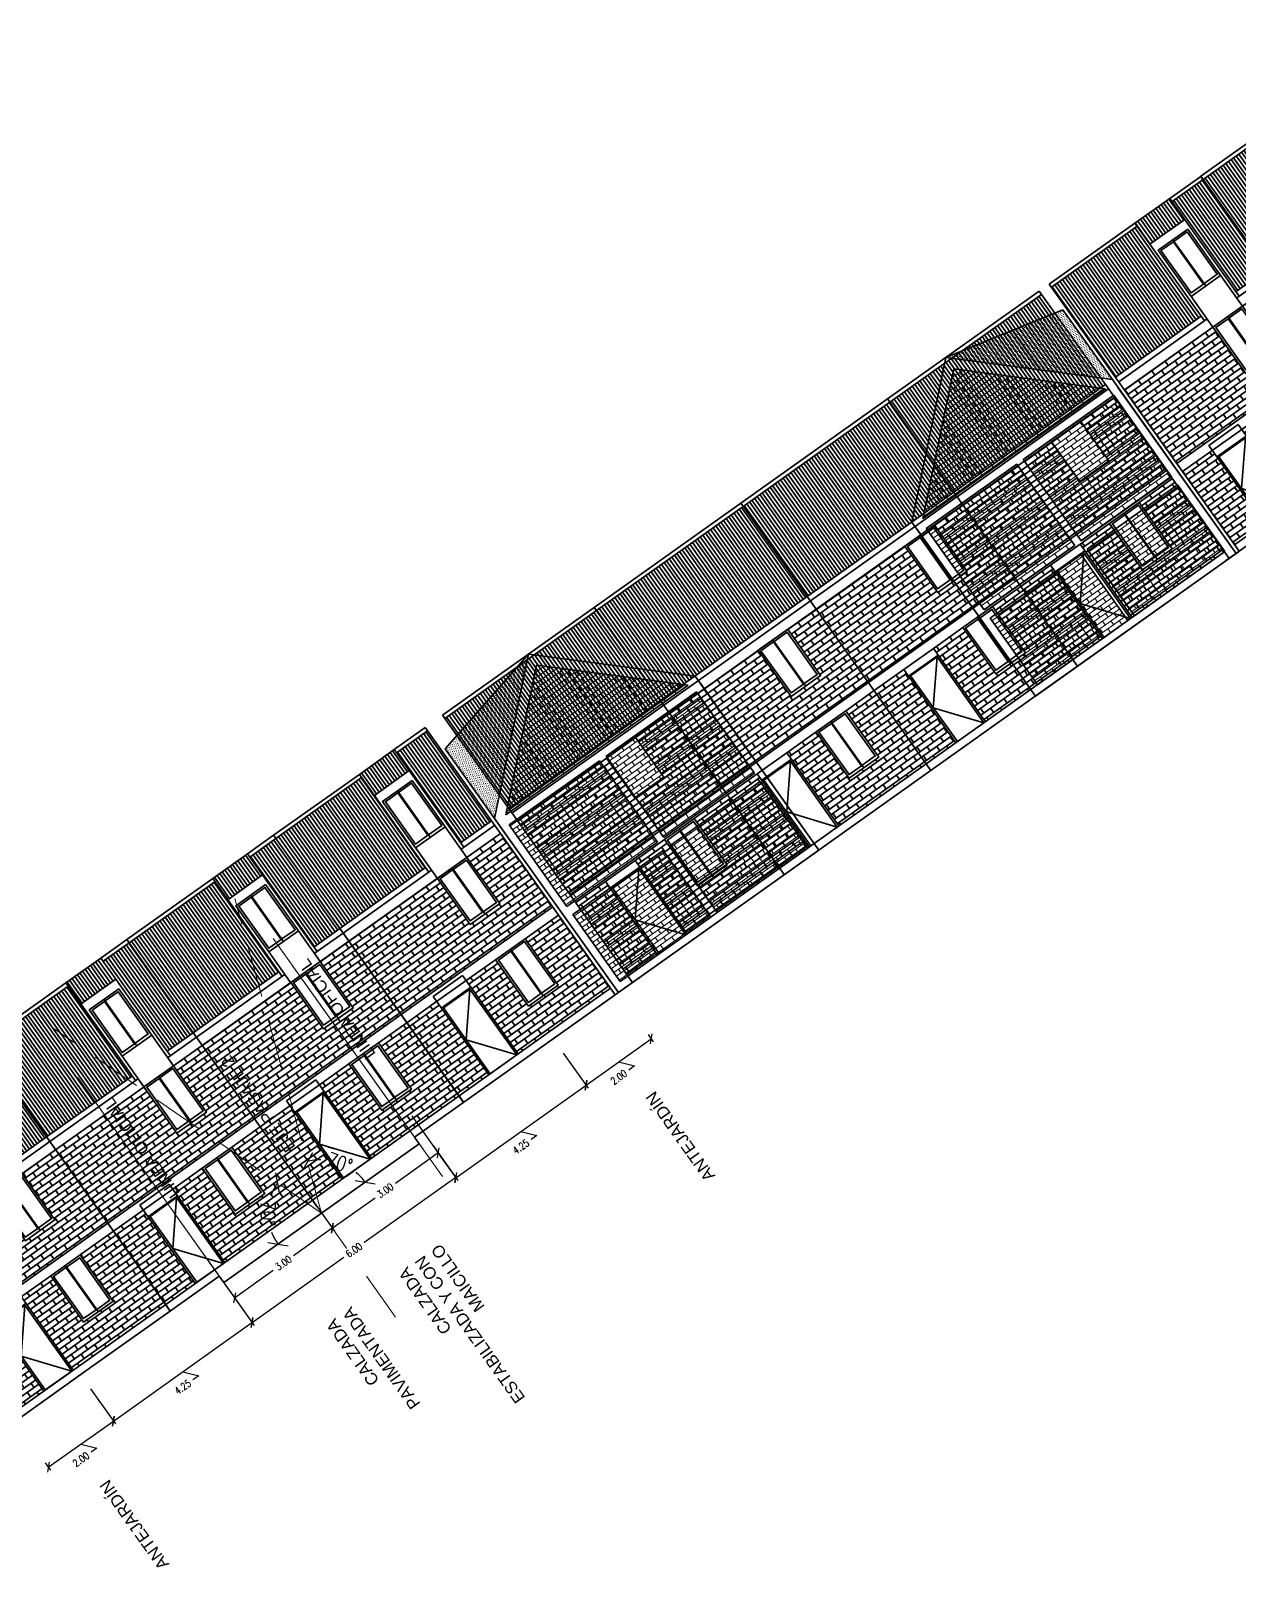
# Model space of a CAD drawing. Header units: metres. Extents: x 12 to 777, y -493 to 333.
# Drawn here: x 623.68 to 653.85, y -426.87 to -388.44 of the extents above; entities that cross this region are included whole.
import ezdxf

# ---------------------------------------------------------------- set-up
doc = ezdxf.new("R2010")
doc.units = ezdxf.units.M
doc.header["$LTSCALE"] = 5
doc.header["$MEASUREMENT"] = 0
doc.linetypes.add('HIDDEN', pattern=[0.375, 0.25, -0.125])
doc.layers.get('0').update_dxf_attribs({"color": 30})
for name, color, linetype, lineweight in [('A-ANNO-DIMS', 3, 'Continuous', 18), ('A-ANNO-TEXT', 3, 'Continuous', 18), ('A-ELEV-MBE1', 7, 'Continuous', 35), ('A-ELEV-OVHD', 3, 'HIDDEN', 18), ('A-ELEV-PATT', 8, 'Continuous', 18), ('A-SECT-MCUT', 7, 'Continuous', 35), ('G-ANNO-SYMB', 3, 'Continuous', 18), ('U-BLDG-TYPE', 7, 'Continuous', 35)]:
    doc.layers.add(name, color=color, linetype=linetype, lineweight=lineweight)
doc.styles.add('E-ARIAL', font='arial.ttf')
doc.styles.add('E-ROMANS', font='romans.shx', dxfattribs={"width": 0.8})
doc.dimstyles.new('E-0100_TICK_18', dxfattribs={"dimscale": 0.001, "dimtxt": 180, "dimasz": 180, "dimexe": 90, "dimexo": 60, "dimgap": 90, "dimtad": 0, "dimzin": 0, "dimdsep": 46, "dimtxsty": 'E-ROMANS', "dimblk": 'OBLIQUE', "dimcen": 90, "dimclrd": 256, "dimclre": 256, "dimclrt": 256, "dimadec": 0, "dimazin": 0, "dimtfac": 1, "dimtmove": 1, "dimatfit": 3, "dimldrblk": 'OPEN90', "dimfxl": 1, "dimtfill": 1, "dimtolj": 1, "dimtzin": 0, "dimarcsym": 0})
doc.dimstyles.new('E-0200_TICK_18', dxfattribs={"dimscale": 0.001, "dimtxt": 360, "dimasz": 360, "dimexe": 180, "dimexo": 120, "dimgap": 180, "dimtad": 0, "dimzin": 0, "dimdsep": 46, "dimtxsty": 'E-ROMANS', "dimblk": 'OBLIQUE', "dimcen": 180, "dimclrd": 256, "dimclre": 256, "dimclrt": 256, "dimadec": 0, "dimazin": 0, "dimtfac": 1, "dimtmove": 1, "dimatfit": 3, "dimldrblk": 'OPEN90', "dimfxl": 1, "dimtfill": 1, "dimtolj": 1, "dimtzin": 0, "dimarcsym": 0})

# ---------------------------------------------------------------- blocks, each defined once
blk = doc.blocks.new('casa atras')
h = blk.add_hatch()
h.set_pattern_fill('LINE', color=256, scale=0.025, angle=54.5872, style=0)
h.set_pattern_definition([(90, (-224.35582, 672.678565), (-0.079375, 7e-18), [])])
h.paths.add_polyline_path([(3.7, 7.552), (2.63, 7.552), (2.63, 5.34), (3.7, 5.34)])
h.paths.add_polyline_path([(0, 8.102), (0, 5.34), (2.63, 5.34), (2.63, 8.102)])
h.paths.add_polyline_path([(3.7, 8.102), (3.7, 5.34), (4.65, 5.34), (4.65, 8.102)])
h.paths.add_polyline_path([(3.7, 8.102), (2.63, 8.102), (2.63, 7.552), (3.7, 7.552)])
h = blk.add_hatch()
h.set_pattern_fill('AR-BRSTD', color=256, scale=0.002029, style=0)
h.set_pattern_definition([(360, (4.75, 2e-12), (1e-10, 0.137426), []), (90, (4.75, 2e-12), (-0.2061134, 0.137426), [0.137426, -0.137426])])
h.paths.add_polyline_path([(2.72, 4.95), (0, 4.95), (0, 2.697), (4.65, 2.697), (4.65, 4.95), (3.61, 4.95), (3.61, 3.732), (2.72, 3.732)])
h.paths.add_polyline_path([(1.817, 0.2), (4.65, 0.2), (4.65, 2.447), (3.626, 2.447), (3.626, 1.026), (2.72, 1.026), (2.72, 2.447), (1.817, 2.447)])
h.paths.add_polyline_path([(0.911, 2.447), (0, 2.447), (0, 0.2), (0.911, 0.2)])
for p, q in [((4.65, 2.697), (0, 2.697)), ((0.911, 2.447), (0, 2.447)), ((0.911, 2.447), (0.911, 0.202)), ((0.911, 2.447), (1.817, 2.447)), ((1.817, 0.202), (1.817, 2.447)), ((2.72, 2.447), (1.817, 2.447)), ((3.153, 1.101), (3.153, 2.398)), ((3.173, 2.447), (3.173, 1.026)), ((3.626, 2.447), (4.65, 2.447)), ((1.817, 2.247), (0.911, 2.247)), ((1.771, 2.222), (0.957, 1.242)), ((0.957, 1.242), (1.771, 0.202))]:
    blk.add_line(p, q)
for points in [[(0, 8.2), (4.65, 8.2)], [(0, 0), (0, 8.2)], [(0, 8.102), (4.65, 8.102)], [(4.65, 0), (4.65, 8.2)], [(0, 5.34), (4.65, 5.34)], [(0, 5.2), (4.65, 5.2)], [(0, 4.95), (4.65, 4.95)], [(3.153, 1.101), (2.771, 1.101), (2.771, 2.398), (3.153, 2.398)], [(3.173, 2.398), (3.575, 2.398), (3.575, 1.101), (3.173, 1.101)], [(4.65, 0.2), (0, 0.2)]]:
    blk.add_lwpolyline(points)
for points in [[(3.61, 4.952), (2.72, 4.952), (2.72, 3.732), (3.61, 3.732)], [(3.626, 2.447), (2.72, 2.447), (2.72, 1.026), (3.626, 1.026)], [(1.771, 2.222), (0.957, 2.222), (0.957, 0.202), (1.771, 0.202)]]:
    blk.add_lwpolyline(points, close=True)
blk = doc.blocks.new('casa atras centro')
h = blk.add_hatch()
h.set_pattern_fill('LINE', color=256, scale=0.025, angle=54.5872, style=0)
h.set_pattern_definition([(90, (-43.53428, -17.8954), (-0.079375, 2e-16), [])])
h.paths.add_polyline_path([(184.522, -683.022), (183.452, -683.022), (183.452, -685.234), (184.522, -685.234)])
h.paths.add_polyline_path([(180.822, -682.472), (180.822, -685.234), (183.452, -685.234), (183.452, -682.472)])
h.paths.add_polyline_path([(184.522, -682.472), (183.452, -682.472), (183.452, -683.022), (184.522, -683.022)])
h.paths.add_polyline_path([(185.322, -685.234), (185.322, -682.472), (184.522, -682.472), (184.522, -685.234)])
h = blk.add_hatch()
h.set_pattern_fill('AR-BRSTD', color=256, scale=0.002029, style=0)
h.set_pattern_definition([(360, (185.57154, -690.57397), (1e-10, 0.137426), []), (90, (185.57154, -690.57397), (-0.2061134, 0.137426), [0.137426, -0.137426])])
h.paths.add_polyline_path([(181.733, -688.127), (180.822, -688.127), (180.822, -690.374), (181.733, -690.374)])
h.paths.add_polyline_path([(185.322, -690.374), (185.322, -688.127), (184.448, -688.127), (184.448, -689.548), (183.542, -689.548), (183.542, -688.127), (182.639, -688.127), (182.639, -690.374)])
h.paths.add_polyline_path([(184.448, -685.624), (184.448, -687.045), (183.542, -687.045), (183.542, -685.624), (180.822, -685.624), (180.822, -687.877), (185.322, -687.877), (185.322, -685.624)])
for p, q in [((183.975, -686.969), (183.975, -685.673)), ((183.995, -685.624), (183.995, -687.045)), ((185.322, -687.877), (180.822, -687.877)), ((181.733, -688.127), (180.822, -688.127)), ((181.733, -688.127), (181.733, -690.372)), ((181.733, -688.127), (182.639, -688.127)), ((182.639, -690.372), (182.639, -688.127)), ((183.542, -688.127), (182.639, -688.127)), ((183.975, -689.473), (183.975, -688.176)), ((183.995, -688.127), (183.995, -689.548)), ((184.448, -688.127), (185.322, -688.127)), ((182.639, -688.327), (181.733, -688.327)), ((182.592, -688.352), (181.779, -689.332)), ((181.779, -689.332), (182.592, -690.372))]:
    blk.add_line(p, q)
for points in [[(180.822, -682.374), (185.322, -682.374)], [(180.822, -690.574), (180.822, -682.374)], [(180.822, -682.472), (185.322, -682.472)], [(185.322, -690.574), (185.322, -682.374)], [(180.822, -685.234), (185.322, -685.234)], [(180.822, -685.374), (185.322, -685.374)], [(180.822, -685.624), (185.322, -685.624)], [(183.975, -686.969), (183.592, -686.969), (183.592, -685.673), (183.975, -685.673)], [(183.995, -685.673), (184.397, -685.673), (184.397, -686.969), (183.995, -686.969)], [(183.975, -689.473), (183.592, -689.473), (183.592, -688.176), (183.975, -688.176)], [(183.995, -688.176), (184.397, -688.176), (184.397, -689.473), (183.995, -689.473)], [(185.322, -690.374), (180.822, -690.374)]]:
    blk.add_lwpolyline(points)
for points in [[(184.448, -685.624), (183.542, -685.624), (183.542, -687.045), (184.448, -687.045)], [(184.448, -688.127), (183.542, -688.127), (183.542, -689.548), (184.448, -689.548)], [(182.592, -688.352), (181.779, -688.352), (181.779, -690.372), (182.592, -690.372)]]:
    blk.add_lwpolyline(points, close=True)
blk = doc.blocks.new('_Oblique')
at = {"color": 0, "linetype": 'ByBlock', "lineweight": -2}
blk.add_line((-0.5, -0.5), (0.5, 0.5), dxfattribs=at)
blk = doc.blocks.new('*D293')
at = {"layer": 'A-ANNO-DIMS', "lineweight": -2, "transparency": 16777216}
for start, end in [(145.4128, 159.9201), (200.9055, 215.4128)]:
    blk.add_arc((630.955, -418.01), 1.337, start, end, dxfattribs=at)
for p, xscale, yscale, zscale, rotation in [((629.855, -417.251), 0.3599999999999999, 0.3599999999999999, 0.3599999999999999, 55.4127811908057), ((629.866, -418.784), 0.36, 0.36, 0.36, 305.4127815127694)]:
    blk.add_blockref('_Oblique', p, dxfattribs=dict(at, xscale=xscale, yscale=yscale, zscale=zscale, rotation=rotation))
at = {"layer": 'A-ANNO-DIMS', "transparency": 16777216, "insert": (629.619, -418.019), "char_height": 0.36, "attachment_point": 5, "rotation": 270.4128, "style": 'E-ROMANS', "bg_fill": 3, "box_fill_scale": 1.25, "bg_fill_color": 256, "bg_fill_true_color": 13158600, "bg_fill_transparency": 0}
blk.add_mtext('\\A1;70°', dxfattribs=at)
blk = doc.blocks.new('_Open90')
at = {"color": 0, "linetype": 'ByBlock', "lineweight": -2}
for p, q in [((0, 0), (-1, 0)), ((-0.5, 0.5), (0, 0)), ((0, 0), (-0.5, -0.5))]:
    blk.add_line(p, q, dxfattribs=at)
blk = doc.blocks.new('*D294')
at = {"layer": 'A-ANNO-DIMS', "lineweight": -2, "transparency": 16777216}
for start, end in [(90.9055, 105.4128), (35.4128, 49.9201)]:
    blk.add_arc((630.955, -418.01), 1.337, start, end, dxfattribs=at)
for p, xscale, yscale, zscale, rotation in [((630.6, -416.721), 0.36, 0.36, 0.36, 195.4127811948404), ((632.045, -417.235), 0.3599999999999999, 0.3599999999999999, 0.3599999999999999, 305.4127814212868)]:
    blk.add_blockref('_Oblique', p, dxfattribs=dict(at, xscale=xscale, yscale=yscale, zscale=zscale, rotation=rotation))
at = {"layer": 'A-ANNO-DIMS', "transparency": 16777216, "insert": (631.404, -416.75), "char_height": 0.36, "attachment_point": 5, "rotation": 340.4128, "style": 'E-ROMANS', "bg_fill": 3, "box_fill_scale": 1.25, "bg_fill_color": 256, "bg_fill_true_color": 13158600, "bg_fill_transparency": 0}
blk.add_mtext('\\A1;70°', dxfattribs=at)
blk = doc.blocks.new('*D295')
at = {"layer": 'A-ANNO-DIMS', "lineweight": -2, "transparency": 16777216}
for p, q in [((630.566, -417.462), (631.275, -418.459)), ((631.223, -418.386), (630.253, -419.076)), ((628.121, -419.2), (628.83, -420.197)), ((628.778, -420.124), (629.748, -419.434))]:
    blk.add_line(p, q, dxfattribs=at)
at = {"layer": 'A-ANNO-DIMS', "lineweight": -2, "transparency": 16777216, "xscale": 0.18, "yscale": 0.18, "zscale": 0.18}
for p, rotation in [((631.223, -418.386), 35.41278118758976), ((628.778, -420.124), 215.4127811875897)]:
    blk.add_blockref('_Oblique', p, dxfattribs=dict(at, rotation=rotation))
at = {"layer": 'A-ANNO-DIMS', "transparency": 16777216, "insert": (630, -419.255), "char_height": 0.18, "attachment_point": 5, "rotation": 35.4128, "style": 'E-ROMANS', "bg_fill": 3, "box_fill_scale": 1.25, "bg_fill_color": 256, "bg_fill_true_color": 13158600, "bg_fill_transparency": 0}
blk.add_mtext('\\A1;3.00', dxfattribs=at)
blk = doc.blocks.new('*D296')
at = {"layer": 'A-ANNO-DIMS', "lineweight": -2, "transparency": 16777216}
for p, q in [((633.759, -416.344), (634.364, -417.195)), ((634.312, -417.121), (632.014, -418.755)), ((629.218, -420.743), (631.515, -419.109)), ((628.643, -419.934), (629.27, -420.816))]:
    blk.add_line(p, q, dxfattribs=at)
at = {"layer": 'A-ANNO-DIMS', "lineweight": -2, "transparency": 16777216, "xscale": 0.18, "yscale": 0.18, "zscale": 0.18}
for p, rotation in [((634.312, -417.121), 35.41278118758976), ((629.218, -420.743), 215.4127811875897)]:
    blk.add_blockref('_Oblique', p, dxfattribs=dict(at, rotation=rotation))
at = {"layer": 'A-ANNO-DIMS', "transparency": 16777216, "insert": (631.765, -418.932), "char_height": 0.18, "attachment_point": 5, "rotation": 35.4128, "style": 'E-ROMANS', "bg_fill": 3, "box_fill_scale": 1.25, "bg_fill_color": 256, "bg_fill_true_color": 13158600, "bg_fill_transparency": 0}
blk.add_mtext('\\A1;6.00 ', dxfattribs=at)
blk = doc.blocks.new('*D297')
at = {"layer": 'A-ANNO-DIMS', "lineweight": -2, "transparency": 16777216}
for p, q in [((633.215, -415.579), (633.924, -416.576)), ((633.872, -416.502), (632.8, -417.265)), ((630.566, -417.462), (631.275, -418.459)), ((631.223, -418.386), (632.295, -417.623))]:
    blk.add_line(p, q, dxfattribs=at)
at = {"layer": 'A-ANNO-DIMS', "lineweight": -2, "transparency": 16777216, "xscale": 0.18, "yscale": 0.18, "zscale": 0.18}
for p, rotation in [((633.872, -416.502), 35.41278118758976), ((631.223, -418.386), 215.4127811875897)]:
    blk.add_blockref('_Oblique', p, dxfattribs=dict(at, rotation=rotation))
at = {"layer": 'A-ANNO-DIMS', "transparency": 16777216, "insert": (632.547, -417.444), "char_height": 0.18, "attachment_point": 5, "rotation": 35.4128, "style": 'E-ROMANS', "bg_fill": 3, "box_fill_scale": 1.25, "bg_fill_color": 256, "bg_fill_true_color": 13158600, "bg_fill_transparency": 0}
blk.add_mtext('\\A1;3.00 ', dxfattribs=at)
blk = doc.blocks.new('*D298')
at = {"layer": 'A-ANNO-DIMS', "lineweight": -2, "transparency": 16777216}
for p, q in [((625.179, -422.407), (625.802, -423.282)), ((624.123, -424.366), (625.749, -423.209)), ((624.936, -423.787), (625.338, -423.886)), ((624.043, -424.254), (624.175, -424.439)), ((625.338, -423.886), (625.191, -423.991))]:
    blk.add_line(p, q, dxfattribs=at)
at = {"layer": 'A-ANNO-DIMS', "lineweight": -2, "transparency": 16777216, "xscale": 0.18, "yscale": 0.18, "zscale": 0.18}
for p, rotation in [((625.749, -423.209), 35.41278118758974), ((624.123, -424.366), 215.4127811875897)]:
    blk.add_blockref('_Oblique', p, dxfattribs=dict(at, rotation=rotation))
at = {"layer": 'A-ANNO-DIMS', "transparency": 16777216, "insert": (624.939, -424.17), "char_height": 0.18, "attachment_point": 5, "rotation": 35.4128, "style": 'E-ROMANS', "bg_fill": 3, "box_fill_scale": 1.25, "bg_fill_color": 256, "bg_fill_true_color": 13158600, "bg_fill_transparency": 0}
blk.add_mtext('\\A1;2.00', dxfattribs=at)
blk = doc.blocks.new('*D299')
at = {"layer": 'A-ANNO-DIMS', "lineweight": -2, "transparency": 16777216}
for p, q in [((637.567, -414.807), (639.197, -413.648)), ((639.119, -413.539), (639.249, -413.721)), ((636.997, -414.005), (637.619, -414.88)), ((638.382, -414.227), (638.783, -414.326)), ((638.783, -414.326), (638.637, -414.43))]:
    blk.add_line(p, q, dxfattribs=at)
at = {"layer": 'A-ANNO-DIMS', "lineweight": -2, "transparency": 16777216, "xscale": 0.18, "yscale": 0.18, "zscale": 0.18}
for p, rotation in [((639.197, -413.648), 35.41278118758974), ((637.567, -414.807), 215.4127811875897)]:
    blk.add_blockref('_Oblique', p, dxfattribs=dict(at, rotation=rotation))
at = {"layer": 'A-ANNO-DIMS', "transparency": 16777216, "insert": (638.385, -414.61), "char_height": 0.18, "attachment_point": 5, "rotation": 35.4128, "style": 'E-ROMANS', "bg_fill": 3, "box_fill_scale": 1.25, "bg_fill_color": 256, "bg_fill_true_color": 13158600, "bg_fill_transparency": 0}
blk.add_mtext('\\A1;2.00', dxfattribs=at)
blk = doc.blocks.new('*D300')
at = {"layer": 'A-ANNO-DIMS', "lineweight": -2, "transparency": 16777216}
for p, q in [((636.997, -414.005), (637.619, -414.88)), ((634.309, -417.123), (637.567, -414.807)), ((635.938, -415.965), (636.339, -416.064)), ((636.339, -416.064), (636.193, -416.168)), ((633.924, -416.582), (634.361, -417.197))]:
    blk.add_line(p, q, dxfattribs=at)
at = {"layer": 'A-ANNO-DIMS', "lineweight": -2, "transparency": 16777216, "xscale": 0.18, "yscale": 0.18, "zscale": 0.18}
for p, rotation in [((637.567, -414.807), 35.41278118758974), ((634.309, -417.123), 215.4127811875897)]:
    blk.add_blockref('_Oblique', p, dxfattribs=dict(at, rotation=rotation))
at = {"layer": 'A-ANNO-DIMS', "transparency": 16777216, "insert": (635.941, -416.348), "char_height": 0.18, "attachment_point": 5, "rotation": 35.4128, "style": 'E-ROMANS', "bg_fill": 3, "box_fill_scale": 1.25, "bg_fill_color": 256, "bg_fill_true_color": 13158600, "bg_fill_transparency": 0}
blk.add_mtext('\\A1;4.25 ', dxfattribs=at)
blk = doc.blocks.new('*D301')
at = {"layer": 'A-ANNO-DIMS', "lineweight": -2, "transparency": 16777216}
for p, q in [((625.749, -423.209), (629.215, -420.745)), ((629.124, -420.617), (629.267, -420.818)), ((627.482, -421.977), (627.884, -422.076)), ((627.884, -422.076), (627.737, -422.18)), ((625.179, -422.407), (625.802, -423.282))]:
    blk.add_line(p, q, dxfattribs=at)
at = {"layer": 'A-ANNO-DIMS', "lineweight": -2, "transparency": 16777216, "xscale": 0.18, "yscale": 0.18, "zscale": 0.18}
for p, rotation in [((629.215, -420.745), 35.41278118758974), ((625.749, -423.209), 215.4127811875897)]:
    blk.add_blockref('_Oblique', p, dxfattribs=dict(at, rotation=rotation))
at = {"layer": 'A-ANNO-DIMS', "transparency": 16777216, "insert": (627.485, -422.359), "char_height": 0.18, "attachment_point": 5, "rotation": 35.4128, "style": 'E-ROMANS', "bg_fill": 3, "box_fill_scale": 1.25, "bg_fill_color": 256, "bg_fill_true_color": 13158600, "bg_fill_transparency": 0}
blk.add_mtext('\\A1;4.25', dxfattribs=at)
blk = doc.blocks.new('U')
h = blk.add_hatch()
h.set_pattern_fill('LINE', color=256, scale=0.025, angle=196.6165, style=0)
h.set_pattern_definition([(180, (242.832794, -331.46511), (-3e-15, 0.0665151), [])])
h.paths.add_polyline_path([(238.358, -360.679), (236.044, -360.679), (236.044, -361.35), (238.358, -361.35)])
h.paths.add_polyline_path([(236.504, -361.35), (235.961, -361.35), (235.961, -362.246), (236.504, -362.246)])
h.paths.add_polyline_path([(238.358, -362.246), (236.044, -362.246), (236.044, -364.45), (238.358, -364.45)])
h = blk.add_hatch()
h.set_pattern_fill('AR-BRSTD', color=256, scale=0.0017, angle=90, style=0)
h.set_pattern_definition([(90, (0, 0), (-0.11516106, 7e-18), []), (180, (0, 0), (-0.11516106, -0.17272), [0.11516106, -0.11516106])])
h.paths.add_polyline_path([(242.665, -360.679), (240.782, -360.679), (240.782, -361.412), (241.973, -361.412), (241.973, -362.171), (240.782, -362.171), (240.782, -362.928), (242.665, -362.928)])
h.paths.add_polyline_path([(240.782, -364.45), (242.665, -364.45), (242.665, -363.687), (240.782, -363.687)])
h.paths.add_polyline_path([(239.876, -362.178), (238.685, -362.178), (238.685, -364.45), (240.573, -364.45), (240.573, -360.679), (238.685, -360.679), (238.685, -361.418), (239.876, -361.418)])
for p, q in [((240.573, -360.679, -791.211), (240.573, -364.45, -791.211)), ((240.782, -361.412, -791.211), (240.782, -360.679, -791.211)), ((235.961, -361.35, -791.211), (235.961, -362.246, -791.211)), ((237.896, -361.418, -791.211), (238.683, -361.418, -791.211)), ((236.706, -361.798, -791.211), (237.896, -361.798, -791.211)), ((237.833, -361.815, -791.211), (236.746, -361.815, -791.211)), ((238.685, -361.798, -791.211), (239.876, -361.798, -791.211)), ((239.812, -361.815, -791.211), (238.725, -361.815, -791.211)), ((240.782, -361.791, -791.211), (241.973, -361.791, -791.211)), ((241.91, -361.808, -791.211), (240.823, -361.808, -791.211)), ((237.896, -362.178, -791.211), (238.683, -362.178, -791.211)), ((240.782, -362.171, -791.211), (240.782, -362.928, -791.211)), ((242.664, -362.928, -791.211), (240.654, -362.928, -791.211)), ((240.654, -362.928, -791.211), (240.654, -363.687, -791.211)), ((240.782, -363.687, -791.211), (240.782, -362.928, -791.211)), ((240.95, -362.928, -791.211), (240.95, -363.687, -791.211)), ((240.971, -362.966, -791.211), (241.792, -363.648, -791.211)), ((241.792, -363.648, -791.211), (242.664, -362.966, -791.211)), ((240.654, -363.687, -791.211), (242.664, -363.687, -791.211)), ((240.782, -363.687, -791.211), (240.782, -364.45, -791.211))]:
    blk.add_line(p, q)
at = {"elevation": -791.211}
for points in [[(242.833, -360.679), (235.961, -360.679)], [(235.961, -361.35), (235.961, -360.679)], [(236.044, -361.35), (236.044, -360.679)], [(238.358, -361.35), (238.358, -360.679)], [(238.475, -361.425), (238.475, -360.679)], [(238.685, -364.45), (238.685, -360.679)], [(242.665, -360.679), (242.665, -364.45)], [(238.475, -361.35), (235.961, -361.35)], [(236.504, -362.246), (236.504, -361.35)], [(236.746, -361.798), (236.746, -361.461), (237.833, -361.461), (237.833, -361.798)], [(238.725, -361.798), (238.725, -361.461), (239.812, -361.461), (239.812, -361.798)], [(240.823, -361.791), (240.823, -361.454), (241.91, -361.454), (241.91, -361.791)], [(237.833, -361.815), (237.833, -362.135), (236.746, -362.135), (236.746, -361.815)], [(239.812, -361.815), (239.812, -362.135), (238.725, -362.135), (238.725, -361.815)], [(241.91, -361.808), (241.91, -362.128), (240.823, -362.128), (240.823, -361.808)], [(235.961, -364.45), (235.961, -362.246)], [(238.475, -362.246), (235.961, -362.246)], [(236.044, -364.45), (236.044, -362.246)], [(238.358, -364.45), (238.358, -362.246)], [(238.475, -364.45), (238.475, -362.171)], [(242.833, -364.45), (235.961, -364.45)]]:
    blk.add_lwpolyline(points, dxfattribs=at)
for points in [[(236.706, -361.418), (236.706, -362.178), (237.896, -362.178), (237.896, -361.418)], [(238.685, -361.418), (238.685, -362.178), (239.876, -362.178), (239.876, -361.418)], [(240.782, -361.412), (240.782, -362.171), (241.973, -362.171), (241.973, -361.412)], [(240.971, -362.966), (240.971, -363.648), (242.664, -363.648), (242.664, -362.966)]]:
    blk.add_lwpolyline(points, close=True, dxfattribs=at)
blk = doc.blocks.new('elev front casa esquina')
h = blk.add_hatch()
h.set_pattern_fill('LINE', color=256, scale=0.025, angle=196.6165, style=0)
h.set_pattern_definition([(90, (-34.96229, -7e-12), (-0.079375, -4e-15), [])])
h.paths.add_polyline_path([(-2.12, 8.102), (-4.75, 8.102), (-4.75, 5.34), (-2.12, 5.34)])
h.paths.add_polyline_path([(-0.1, 8.102), (-1.05, 8.102), (-1.05, 5.34), (-0.1, 5.34)])
h.paths.add_polyline_path([(-1.05, 8.2), (-2.12, 8.2), (-2.12, 7.552), (-1.05, 7.552)])
h = blk.add_hatch()
h.set_pattern_fill('AR-BRSTD', color=256, scale=0.002029, style=0)
h.set_pattern_definition([(360, (0, 0), (1e-10, 0.137426), []), (90, (0, 0), (-0.2061134, 0.137426), [0.137426, -0.137426])])
h.paths.add_polyline_path([(-2.933, 0.2), (-0.1, 0.2), (-0.1, 2.447), (-1.124, 2.447), (-1.124, 1.026), (-2.03, 1.026), (-2.03, 2.447), (-2.933, 2.447)])
h.paths.add_polyline_path([(-3.839, 2.447), (-4.75, 2.447), (-4.75, 0.2), (-3.839, 0.2)])
h.paths.add_polyline_path([(-1.132, 4.95), (-1.132, 3.529), (-2.038, 3.529), (-2.038, 4.95), (-4.75, 4.95), (-4.75, 2.697), (-0.1, 2.697), (-0.1, 4.95)])
for p, q in [((-1.05, 8.2), (-2.12, 8.2)), ((-1.585, 7.312), (-1.585, 5.891)), ((-1.605, 5.966), (-1.605, 7.263)), ((-2.038, 6.092), (-2.038, 4.95)), ((-1.132, 6.09), (-1.132, 4.95)), ((-1.605, 3.605), (-1.605, 4.901)), ((-1.585, 4.95), (-1.585, 3.529)), ((-0.1, 2.697), (-4.75, 2.697)), ((-3.839, 2.447), (-4.75, 2.447)), ((-2.933, 2.6), (-3.839, 2.6)), ((-3.839, 2.6), (-3.839, 0.202)), ((-3.839, 2.447), (-2.933, 2.447)), ((-2.933, 0.202), (-2.933, 2.6)), ((-2.03, 2.447), (-2.933, 2.447)), ((-1.597, 1.101), (-1.597, 2.398)), ((-1.577, 2.447), (-1.577, 1.026)), ((-1.124, 2.447), (-0.1, 2.447)), ((-2.933, 2.247), (-3.839, 2.247)), ((-2.979, 2.222), (-3.793, 1.242)), ((-3.793, 1.242), (-2.979, 0.202))]:
    blk.add_line(p, q)
for points in [[(-4.75, 8.2), (-2.12, 8.2)], [(-4.75, 0), (-4.75, 8.2)], [(-4.75, 8.102), (-2.12, 8.102)], [(-2.12, 5.2), (-2.12, 8.2)], [(-1.05, 5.2), (-1.05, 8.2)], [(-1.05, 8.2), (-0.1, 8.2)], [(-1.05, 8.102), (-0.1, 8.102)], [(-0.1, 0), (-0.1, 8.2)], [(-2.12, 7.552), (-1.05, 7.552)], [(-1.605, 5.966), (-1.987, 5.966), (-1.987, 7.263), (-1.605, 7.263)], [(-1.585, 7.263), (-1.183, 7.263), (-1.183, 5.966), (-1.585, 5.966)], [(-4.75, 5.34), (-2.12, 5.34)], [(-4.75, 5.2), (-2.038, 5.2)], [(-1.132, 5.2), (-0.1, 5.2)], [(-1.05, 5.34), (-0.1, 5.34)], [(-4.75, 4.95), (-0.1, 4.95)], [(-1.605, 3.605), (-1.987, 3.605), (-1.987, 4.901), (-1.605, 4.901)], [(-1.585, 4.901), (-1.183, 4.901), (-1.183, 3.605), (-1.585, 3.605)], [(-1.597, 1.101), (-1.979, 1.101), (-1.979, 2.398), (-1.597, 2.398)], [(-1.577, 2.398), (-1.175, 2.398), (-1.175, 1.101), (-1.577, 1.101)], [(-0.1, 0.2), (-4.75, 0.2)]]:
    blk.add_lwpolyline(points)
for points in [[(-1.132, 7.312), (-2.038, 7.312), (-2.038, 5.891), (-1.132, 5.891)], [(-1.132, 4.95), (-2.038, 4.95), (-2.038, 3.529), (-1.132, 3.529)], [(-1.124, 2.447), (-2.03, 2.447), (-2.03, 1.026), (-1.124, 1.026)], [(-2.979, 2.222), (-3.793, 2.222), (-3.793, 0.202), (-2.979, 0.202)]]:
    blk.add_lwpolyline(points, close=True)
blk = doc.blocks.new('P')
h = blk.add_hatch()
h.set_pattern_fill('ANGLE', color=256, style=0)
h.set_pattern_definition([(0, (170.91, -301.839), (0, 6.985), [5.08, -1.905]), (90, (170.91, -301.839), (-6.985, 4e-16), [5.08, -1.905])])
h.paths.add_polyline_path([(173.77, -298.764), (171.63, -298.764), (170.91, -301.839)])
at = {"layer": 'A-ELEV-PATT'}
h = blk.add_hatch(dxfattribs=at)
h.set_pattern_fill('DOTS', color=8, scale=0.03, angle=16.6449, style=0)
h.set_pattern_definition([(16.6449, (170.910177, -301.839314), (0.00917307, 0.05245027), [0, -0.047625])])
h.paths.add_polyline_path([(170.91, -301.839), (173.77, -298.764), (171.63, -298.764)])
h = blk.add_hatch(dxfattribs=at)
h.set_pattern_fill('AR-BRSTD', color=8, scale=0.0017, angle=16.6449, style=0)
h.set_pattern_definition([(269.99686, (228.6321, -181.905), (-0.11516106, 6.3e-06), []), (179.99686, (228.6321, -181.905), (-0.1151516, 0.1727263), [0.11516106, -0.11516106])])
h.paths.add_polyline_path([(174.11, -301.939), (174.11, -304.714), (176.61, -304.714), (176.61, -301.939)])
h.paths.add_polyline_path([(174.11, -298.964), (174.11, -301.739), (176.61, -301.739), (176.61, -298.964)])
h.paths.add_polyline_path([(176.862, -298.964), (176.862, -301.739), (178.91, -301.739), (178.91, -298.964)])
h.paths.add_polyline_path([(176.862, -301.939), (176.862, -304.714), (178.91, -304.714), (178.91, -301.939)])
h.paths.add_polyline_path([(173.858, -299.04), (171.254, -301.839), (173.858, -304.639)])
at = {"layer": 'A-SECT-MCUT'}
for p, q in [((170.91, -301.839), (173.77, -298.764)), ((171.63, -298.764), (170.91, -301.839)), ((173.77, -298.764), (171.63, -298.764)), ((173.77, -298.764), (179.11, -298.764)), ((174.01, -298.764), (179.11, -298.764)), ((174.11, -298.964), (176.61, -298.964)), ((174.11, -298.964), (174.11, -301.739)), ((176.61, -298.964), (176.61, -301.739)), ((176.862, -298.964), (178.91, -298.964)), ((176.862, -298.964), (176.862, -301.739)), ((178.91, -298.964), (178.91, -301.739)), ((179.11, -298.764), (179.11, -304.914)), ((179.11, -298.764), (179.11, -304.914)), ((171.254, -301.839), (173.858, -299.04)), ((173.858, -299.04), (173.858, -304.639)), ((173.77, -304.914), (170.91, -301.839)), ((173.858, -304.639), (171.254, -301.839)), ((174.11, -301.939), (174.11, -304.714)), ((176.61, -301.939), (176.61, -304.714)), ((176.862, -301.939), (176.862, -304.714)), ((178.91, -301.939), (178.91, -304.714)), ((176.61, -304.714), (174.11, -304.714)), ((178.91, -304.714), (176.862, -304.714)), ((179.11, -304.914), (173.77, -304.914)), ((179.11, -304.914), (174.01, -304.914))]:
    blk.add_line(p, q, dxfattribs=at)
for points in [[(176.61, -301.739), (174.11, -301.739)], [(176.61, -301.939), (174.11, -301.939)], [(178.91, -301.739), (176.862, -301.739)], [(178.91, -301.939), (176.862, -301.939)]]:
    blk.add_lwpolyline(points, dxfattribs=at)

msp = doc.modelspace()

# ---------------------------------------------------------------- linework, layer by layer
at = {"layer": 'A-ELEV-OVHD'}
msp.add_line((627.732, -413.476), (632.932, -420.79), dxfattribs=at)
at = {"layer": 'A-SECT-MCUT'}
for points in [[(653.559, -401.698), (655.437, -400.363), (657.578, -398.841), (658.914, -397.891), (659.028, -398.053), (663.913, -394.579), (663.799, -394.418), (688.047, -377.179)], [(636.663, -413.711), (641.543, -410.242), (649, -404.94), (653.88, -401.471)], [(623.244, -423.25), (625.122, -421.915), (627.062, -420.535), (628.396, -419.587), (628.511, -419.748), (633.396, -416.274), (633.282, -416.113), (638.495, -412.407)]]:
    msp.add_lwpolyline(points, dxfattribs=at)
at = {"layer": 'G-ANNO-SYMB'}
for p, q in [((629.748, -411.144), (633.493, -416.412)), ((630.23, -411.822), (633.976, -417.089)), ((624.863, -414.617), (628.608, -419.885)), ((625.343, -415.292), (629.088, -420.56))]:
    msp.add_line(p, q, dxfattribs=at)

# ---------------------------------------------------------------- block references
at = {"layer": 'A-ELEV-MBE1', "xscale": 1.193338069368047, "yscale": 1.193338069368047, "zscale": 1.193338069368047, "rotation": 305.4127811284725}
msp.add_blockref('U', (844.225, 89.426, 944.182), dxfattribs=at)
at = {"layer": 'A-ELEV-MBE1'}
for name, p, rotation in [('elev front casa esquina', (657.771, -398.703), 35.41278118753327), ('casa atras', (649.858, -404.328), 35.41278118751632), ('casa atras centro', (98.659, 51.102), 35.41278118751632), ('casa atras centro', (94.992, 48.494), 35.41278118751632), ('casa atras', (638.733, -412.238), 35.41278118751632)]:
    msp.add_blockref(name, p, dxfattribs=dict(at, rotation=rotation))
at = {"layer": 'U-BLDG-TYPE', "rotation": 305.4127811284766}
msp.add_blockref('P', (793.526, -82.415), dxfattribs=at)
at = {"layer": 'U-BLDG-TYPE', "xscale": -1, "rotation": 125.4127812465727}
msp.add_blockref('P', (291.097, -439.64), dxfattribs=at)

# ---------------------------------------------------------------- texts
at = {"layer": 'A-ANNO-TEXT', "char_height": 0.3, "width": 4.67313, "attachment_point": 4, "rotation": 125.4128, "style": 'E-ARIAL'}
for insert in [(632.2, -414.113), (627.314, -417.587)]:
    msp.add_mtext('\\pt4;LINEA OFICIAL', dxfattribs=dict(at, insert=insert))

# ---------------------------------------------------------------- next in the draw order: dimensions: what is measured, and where the dimension line sits
at = {"layer": 'A-ANNO-DIMS'}
dim = msp.add_angular_dim_2l(base=(629.644, -417.749), line1=((630.955, -418.01, -791.211), (624.234, -413.375, -791.211)), line2=((633.4, -416.271, -791.211), (629.122, -419.314, -791.211)), dimstyle='E-0200_TICK_18', dxfattribs=at)
dim.commit()
dim.dimension.update_dxf_attribs({"geometry": '*D293', "text_midpoint": (629.619, -418.019, -791.211)})
at = {"layer": 'A-ANNO-DIMS', "color": 3}
for base, p1, p2, picture, middle in [((639.197, -413.648, -1582.421), (636.962, -413.956, -1582.421), (639.084, -413.49, -1582.421), '*D299', (638.563, -414.483, -1582.421)), ((625.749, -423.209, -1582.421), (624.008, -424.205, -1582.421), (625.144, -422.358, -1582.421), '*D298', (625.118, -424.043, -1582.421))]:
    dim = msp.add_linear_dim(base=base, p1=p1, p2=p2, angle=215.4128, dimstyle='E-0100_TICK_18', dxfattribs=at)
    dim.commit()
    dim.dimension.update_dxf_attribs({"geometry": picture, "text_midpoint": middle, "dimtype": 160})

# ---------------------------------------------------------------- next in the draw order: linework, layer by layer
at = {"layer": 'A-ELEV-OVHD'}
msp.add_line((630.955, -418.01), (628.786, -410.139), dxfattribs=at)

# ---------------------------------------------------------------- next in the draw order: texts
at = {"layer": 'A-ANNO-TEXT', "char_height": 0.3, "width": 4.67313, "attachment_point": 6, "rotation": 125.4128, "style": 'E-ARIAL'}
for insert in [(639.163, -415.019), (625.511, -424.731)]:
    msp.add_mtext('\\pt4;ANTEJARDÍN', dxfattribs=dict(at, insert=insert))

# ---------------------------------------------------------------- next in the draw order: dimensions: what is measured, and where the dimension line sits
at = {"layer": 'A-ANNO-DIMS'}
dim = msp.add_angular_dim_2l(base=(631.649, -416.867), line1=((630.955, -418.01, -791.211), (628.786, -410.139, -791.211)), line2=((629.122, -419.314, -791.211), (633.4, -416.271, -791.211)), dimstyle='E-0200_TICK_18', dxfattribs=at)
dim.commit()
dim.dimension.update_dxf_attribs({"geometry": '*D294', "text_midpoint": (631.404, -416.75, -791.211)})

# ---------------------------------------------------------------- next in the draw order: linework, layer by layer
at = {"layer": 'A-ELEV-OVHD'}
msp.add_line((630.955, -418.01), (624.234, -413.375), dxfattribs=at)

# ---------------------------------------------------------------- next in the draw order: dimensions: what is measured, and where the dimension line sits
at = {"layer": 'A-ANNO-DIMS'}
dim = msp.add_linear_dim(base=(628.778, -420.124, -1582.421), p1=(630.532, -417.413, -1582.421), p2=(628.087, -419.152, -791.211), angle=215.4128, dimstyle='E-0100_TICK_18', dxfattribs=at)
dim.commit()
dim.dimension.update_dxf_attribs({"geometry": '*D295', "text_midpoint": (630, -419.255, -1582.421), "dimtype": 160})

# ---------------------------------------------------------------- next in the draw order: dimensions: what is measured, and where the dimension line sits
dim = msp.add_linear_dim(base=(629.218, -420.743, -1582.421), p1=(633.724, -416.295, -1582.421), p2=(628.608, -419.885, -1582.421), angle=215.4128, text='6.00 ', dimstyle='E-0100_TICK_18', dxfattribs=at)
dim.commit()
dim.dimension.update_dxf_attribs({"geometry": '*D296', "text_midpoint": (631.765, -418.932, -1582.421), "dimtype": 160})

# ---------------------------------------------------------------- next in the draw order: texts
at = {"layer": 'A-ANNO-TEXT', "char_height": 0.3, "width": 4.67313, "rotation": 125.4128, "style": 'E-ARIAL'}
for s, insert, attachment_point in [('\\pt4;EJE PASAJE 2', (630.193, -416.438), 4), ('\\pt4;CALZADA ESTABILIZADA Y CON MAICILLO', (633.389, -419.127), 6), ('\\pt4;CALZADA\\PPAVIMENTADA', (631.374, -420.56), 6)]:
    msp.add_mtext(s, dxfattribs=dict(at, insert=insert, attachment_point=attachment_point))

# ---------------------------------------------------------------- next in the draw order: dimensions: what is measured, and where the dimension line sits
at = {"layer": 'A-ANNO-DIMS'}
dim = msp.add_linear_dim(base=(633.872, -416.502, -1582.421), p1=(630.532, -417.413, -791.211), p2=(633.18, -415.53, -791.211), angle=35.4128, text='3.00 ', dimstyle='E-0100_TICK_18', dxfattribs=at)
dim.commit()
dim.dimension.update_dxf_attribs({"geometry": '*D297', "text_midpoint": (632.547, -417.444, -1582.421), "dimtype": 160})
at = {"layer": 'A-ANNO-DIMS', "color": 3}
dim = msp.add_linear_dim(base=(629.215, -420.745, -1582.421), p1=(625.144, -422.358, -1582.421), p2=(629.089, -420.568, -1582.421), angle=215.4128, dimstyle='E-0100_TICK_18', dxfattribs=at)
dim.commit()
dim.dimension.update_dxf_attribs({"geometry": '*D301', "text_midpoint": (627.664, -422.232, -1582.421), "dimtype": 160})

# ---------------------------------------------------------------- next in the draw order: block references
at = {"layer": 'A-ELEV-MBE1', "xscale": 1.193338069368041, "yscale": 1.193338069368041, "zscale": 1.193338069368041, "rotation": 305.4127811284727}
msp.add_blockref('U', (813.708, 67.73, 944.182), dxfattribs=at)
at = {"layer": 'A-ELEV-MBE1', "rotation": 35.41278118753384}
msp.add_blockref('elev front casa esquina', (627.255, -420.399), dxfattribs=at)

# ---------------------------------------------------------------- next in the draw order: dimensions: what is measured, and where the dimension line sits
at = {"layer": 'A-ANNO-DIMS', "color": 3}
dim = msp.add_linear_dim(base=(637.567, -414.807, -1582.421), p1=(633.889, -416.533, -1582.421), p2=(636.962, -413.956, -1582.421), angle=215.4128, text='4.25 ', dimstyle='E-0100_TICK_18', dxfattribs=at)
dim.commit()
dim.dimension.update_dxf_attribs({"geometry": '*D300', "text_midpoint": (636.119, -416.22, -1582.421), "dimtype": 160})

# ---------------------------------------------------------------- next in the draw order: block references
at = {"layer": 'A-ELEV-MBE1', "rotation": 35.41278118753384}
msp.add_blockref('elev front casa esquina', (638.379, -412.489), dxfattribs=at)
at = {"layer": 'A-ELEV-MBE1', "xscale": 1.193338069368041, "yscale": 1.193338069368041, "zscale": 1.193338069368041, "rotation": 305.4127811284727}
msp.add_blockref('U', (817.376, 70.338, 944.182), dxfattribs=at)

doc.saveas('drawing.dxf')
